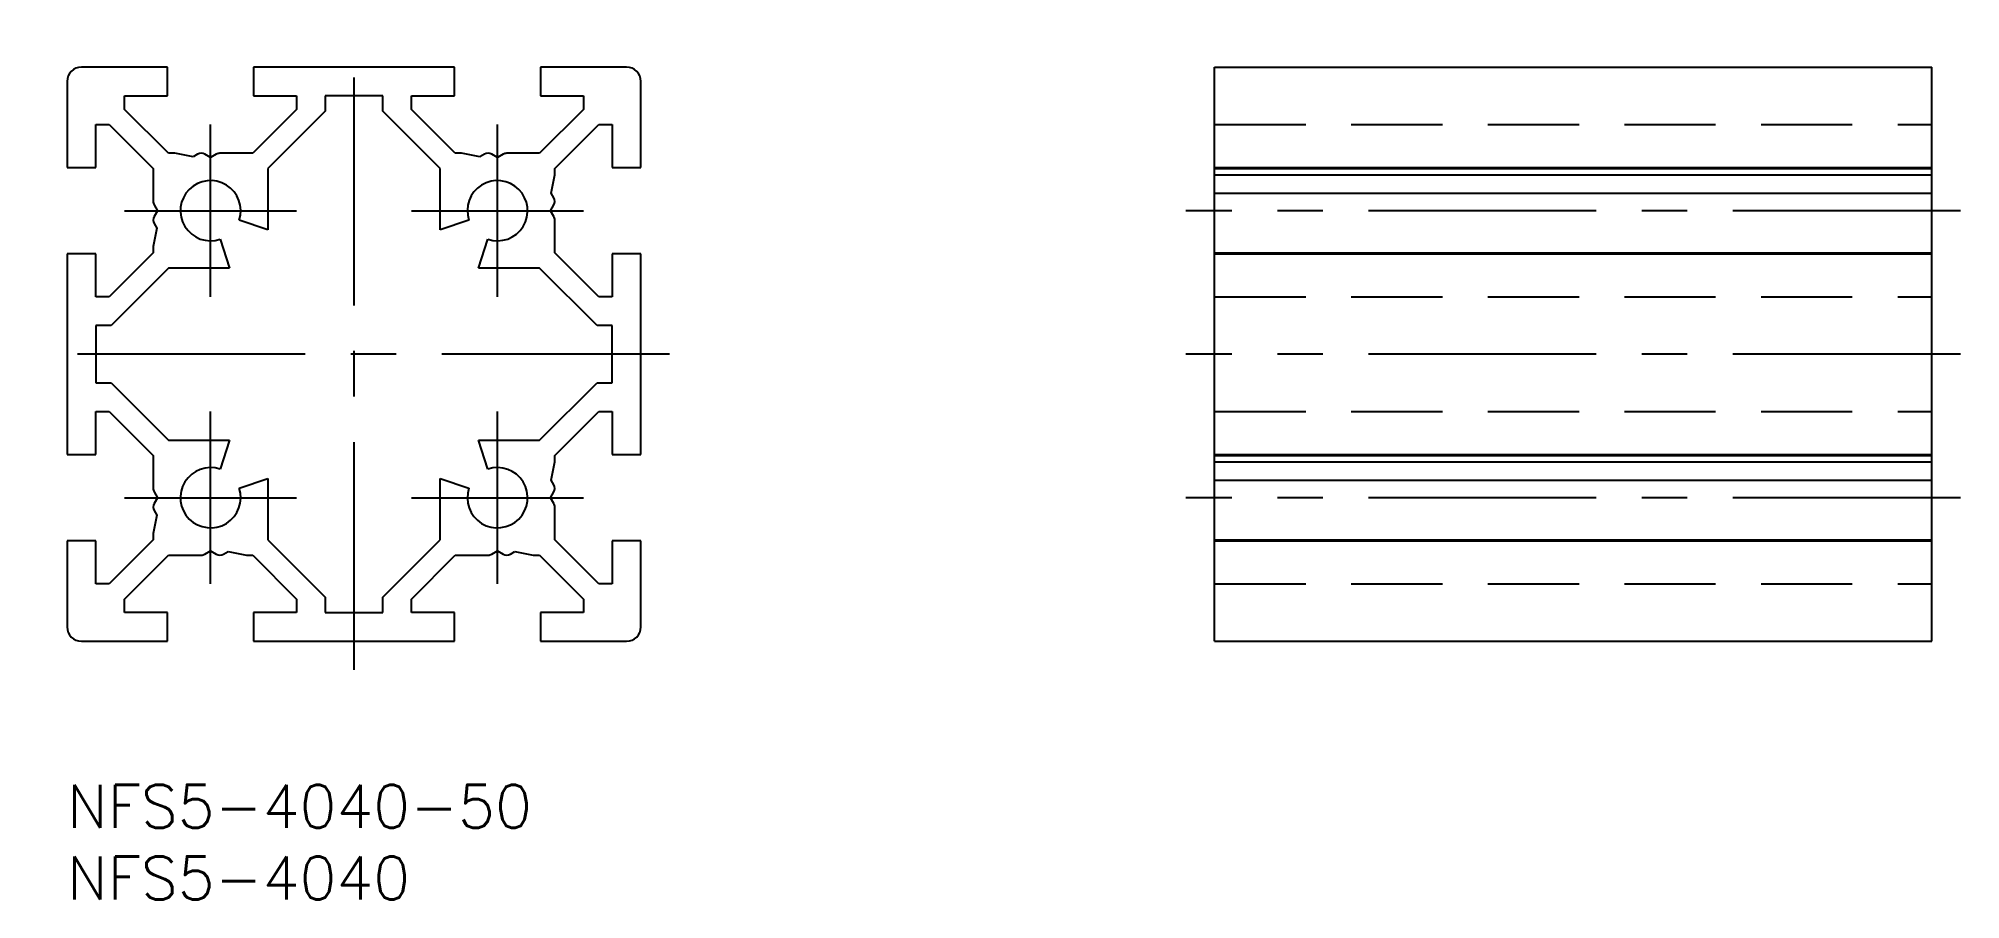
# Model space of a CAD drawing. Extents: x -2 to 132, y -8 to 52.
import ezdxf

# ---------------------------------------------------------------- set-up
doc = ezdxf.new("R2010")
doc.units = 0
doc.header["$LTSCALE"] = 0.5
doc.linetypes.add('CENTER', pattern=[50.8, 31.75, -6.35, 6.35, -6.35])
doc.linetypes.add('DASHED', pattern=[19.05, 12.7, -6.35])
for name, color, linetype in [('MSM_CENTER', 1, 'CENTER'), ('MSM_CONTINUOUS', 7, 'CONTINUOUS'), ('MSM_DASHED', 4, 'DASHED'), ('MSM_PART_NUMBER', 7, 'CONTINUOUS')]:
    doc.layers.add(name, color=color, linetype=linetype)
doc.styles.get("Standard").update_dxf_attribs({"font": 'txt.shx', "height": 1, "bigfont": 'bigfont.shx'})

# ---------------------------------------------------------------- blocks, each defined once
blk = doc.blocks.new('*U39')
at = {"layer": 'MSM_PART_NUMBER'}
blk.add_text('NFS5-4040-50', height=3, dxfattribs=at).set_placement((0, -3))
blk = doc.blocks.new('*U40')
at = {"layer": 'MSM_PART_NUMBER'}
blk.add_text('NFS5-4040', height=3, dxfattribs=at).set_placement((0, -8))

msp = doc.modelspace()

# ---------------------------------------------------------------- linework, layer by layer
at = {"layer": 'MSM_CENTER'}
for p, q in [((20, 8), (20, 52)), ((10, 34), (10, 46)), ((30, 34), (30, 46)), ((4, 40), (16, 40)), ((24, 40), (36, 40)), ((132, 40), (78, 40)), ((42, 30), (-2, 30)), ((132, 30), (78, 30)), ((10, 14), (10, 26)), ((30, 14), (30, 26)), ((4, 20), (16, 20)), ((24, 20), (36, 20)), ((132, 20), (78, 20))]:
    msp.add_line(p, q, dxfattribs=at)
at = {"layer": 'MSM_CONTINUOUS'}
for p, q in [((7, 50), (1, 50)), ((7, 48), (7, 50)), ((27, 50), (13, 50)), ((13, 50), (13, 48)), ((27, 48), (27, 50)), ((39, 50), (33, 50)), ((33, 50), (33, 48)), ((80, 10), (80, 50)), ((80, 50), (130, 50)), ((130, 10), (130, 50)), ((0, 49), (0, 43)), ((40, 43), (40, 49)), ((4, 47.06), (4, 48)), ((4, 48), (7, 48)), ((7.06, 44), (4, 47.06)), ((16, 47.06), (12.94, 44)), ((13, 48), (16, 48)), ((18, 46.94), (14, 42.94)), ((16, 48), (16, 47.06)), ((18, 48), (18, 46.94)), ((22, 48), (18, 48)), ((22, 46.94), (22, 48)), ((26, 42.94), (22, 46.94)), ((24, 47.06), (24, 48)), ((24, 48), (27, 48)), ((27.06, 44), (24, 47.06)), ((36, 47.06), (32.94, 44)), ((33, 48), (36, 48)), ((36, 48), (36, 47.06)), ((2, 43), (2, 46)), ((2, 46), (2.94, 46)), ((2.94, 46), (6, 42.94)), ((34, 42.94), (37.06, 46)), ((37.06, 46), (38, 46)), ((38, 46), (38, 43)), ((0, 43), (2, 43)), ((6, 42.94), (6, 40.65)), ((7.5, 44), (7.06, 44)), ((8.78, 43.75), (7.5, 44)), ((9.1, 43.93), (8.78, 43.75)), ((10, 43.7), (9.6, 43.93)), ((10.4, 43.93), (10, 43.7)), ((12.94, 44), (10.65, 44)), ((14, 42.94), (14, 38.67)), ((26, 38.67), (26, 42.94)), ((27.5, 44), (27.06, 44)), ((28.78, 43.75), (27.5, 44)), ((29.1, 43.93), (28.78, 43.75)), ((30, 43.7), (29.6, 43.93)), ((30.4, 43.93), (30, 43.7)), ((32.94, 44), (30.65, 44)), ((34, 42.5), (34, 42.94)), ((38, 43), (40, 43)), ((80, 43), (130, 43)), ((80, 42.94), (130, 42.94)), ((33.75, 41.22), (34, 42.5)), ((80, 42.5), (130, 42.5)), ((6.07, 40.4), (6.3, 40)), ((33.7, 40), (33.93, 40.4)), ((33.93, 40.9), (33.75, 41.22)), ((80, 41.22), (130, 41.22)), ((6.3, 40), (6.07, 39.6)), ((6.07, 39.1), (6.25, 38.78)), ((14, 38.67), (11.99, 39.34)), ((28.01, 39.34), (26, 38.67)), ((33.93, 39.6), (33.7, 40)), ((34, 37.06), (34, 39.35)), ((6.25, 38.78), (6, 37.5)), ((10.66, 38.01), (11.33, 36)), ((28.67, 36), (29.34, 38.01)), ((0, 37), (0, 23)), ((2, 37), (0, 37)), ((2, 34), (2, 37)), ((6, 37.06), (2.94, 34)), ((6, 37.5), (6, 37.06)), ((37.06, 34), (34, 37.06)), ((40, 37), (38, 37)), ((38, 37), (38, 34)), ((40, 23), (40, 37)), ((80, 37.06), (130, 37.06)), ((80, 37), (130, 37)), ((7.06, 36), (3.06, 32)), ((11.33, 36), (7.06, 36)), ((32.94, 36), (28.67, 36)), ((36.94, 32), (32.94, 36)), ((2.94, 34), (2, 34)), ((38, 34), (37.06, 34)), ((2, 32), (2, 28)), ((3.06, 32), (2, 32)), ((38, 32), (36.94, 32)), ((38, 28), (38, 32)), ((2, 28), (3.06, 28)), ((3.06, 28), (7.06, 24)), ((32.94, 24), (36.94, 28)), ((36.94, 28), (38, 28)), ((2, 23), (2, 26)), ((2, 26), (2.94, 26)), ((2.94, 26), (6, 22.94)), ((34, 22.94), (37.06, 26)), ((37.06, 26), (38, 26)), ((38, 26), (38, 23)), ((0, 23), (2, 23)), ((6, 22.94), (6, 20.65)), ((7.06, 24), (11.33, 24)), ((11.33, 24), (10.66, 21.99)), ((28.67, 24), (32.94, 24)), ((29.34, 21.99), (28.67, 24)), ((34, 22.5), (34, 22.94)), ((38, 23), (40, 23)), ((80, 23), (130, 23)), ((80, 22.94), (130, 22.94)), ((33.75, 21.22), (34, 22.5)), ((80, 22.5), (130, 22.5)), ((6.07, 20.4), (6.3, 20)), ((11.99, 20.66), (14, 21.33)), ((14, 21.33), (14, 17.06)), ((26, 21.33), (28.01, 20.66)), ((26, 17.06), (26, 21.33)), ((33.7, 20), (33.93, 20.4)), ((33.93, 20.9), (33.75, 21.22)), ((80, 21.22), (130, 21.22)), ((6.25, 18.78), (6, 17.5)), ((6.3, 20), (6.07, 19.6)), ((6.07, 19.1), (6.25, 18.78)), ((33.93, 19.6), (33.7, 20)), ((34, 17.06), (34, 19.35)), ((6, 17.5), (6, 17.06)), ((2, 17), (0, 17)), ((0, 17), (0, 11)), ((2, 14), (2, 17)), ((6, 17.06), (2.94, 14)), ((9.6, 16.07), (10, 16.3)), ((10, 16.3), (10.4, 16.07)), ((10.9, 16.07), (11.22, 16.25)), ((11.22, 16.25), (12.5, 16)), ((14, 17.06), (18, 13.06)), ((22, 13.06), (26, 17.06)), ((29.6, 16.07), (30, 16.3)), ((30, 16.3), (30.4, 16.07)), ((30.9, 16.07), (31.22, 16.25)), ((31.22, 16.25), (32.5, 16)), ((37.06, 14), (34, 17.06)), ((40, 17), (38, 17)), ((38, 17), (38, 14)), ((40, 11), (40, 17)), ((80, 17.06), (130, 17.06)), ((80, 17), (130, 17)), ((4, 12.94), (7.06, 16)), ((7.06, 16), (9.35, 16)), ((12.5, 16), (12.94, 16)), ((12.94, 16), (16, 12.94)), ((24, 12.94), (27.06, 16)), ((27.06, 16), (29.35, 16)), ((32.5, 16), (32.94, 16)), ((32.94, 16), (36, 12.94)), ((2.94, 14), (2, 14)), ((38, 14), (37.06, 14)), ((4, 12), (4, 12.94)), ((16, 12.94), (16, 12)), ((18, 13.06), (18, 12)), ((22, 12), (22, 13.06)), ((24, 12), (24, 12.94)), ((36, 12.94), (36, 12)), ((7, 12), (4, 12)), ((7, 10), (7, 12)), ((16, 12), (13, 12)), ((13, 12), (13, 10)), ((18, 12), (22, 12)), ((27, 12), (24, 12)), ((27, 10), (27, 12)), ((36, 12), (33, 12)), ((33, 12), (33, 10)), ((1, 10), (7, 10)), ((13, 10), (27, 10)), ((33, 10), (39, 10)), ((80, 10), (130, 10))]:
    msp.add_line(p, q, dxfattribs=at)
for centre, radius, start, end in [((1, 49), 1, 90, 180), ((39, 49), 1, 0, 90), ((9.35, 43.5), 0.5, 60, 120), ((10.65, 43.5), 0.5, 90, 120), ((29.35, 43.5), 0.5, 60, 120), ((30.65, 43.5), 0.5, 90, 120), ((10, 40), 2.1, 341.565, 288.435), ((30, 40), 2.1, 251.565, 198.435), ((6.5, 40.65), 0.5, 180, 210), ((33.5, 40.65), 0.5, 330, 30), ((6.5, 39.35), 0.5, 150, 210), ((33.5, 39.35), 0.5, 0, 30), ((10, 20), 2.1, 71.565, 18.435), ((30, 20), 2.1, 161.565, 108.435), ((6.5, 20.65), 0.5, 180, 210), ((33.5, 20.65), 0.5, 330, 30), ((6.5, 19.35), 0.5, 150, 210), ((33.5, 19.35), 0.5, 0, 30), ((9.35, 16.5), 0.5, 270, 300), ((10.65, 16.5), 0.5, 240, 300), ((29.35, 16.5), 0.5, 270, 300), ((30.65, 16.5), 0.5, 240, 300), ((1, 11), 1, 180, 270), ((39, 11), 1, 270, 0)]:
    msp.add_arc(centre, radius, start, end, dxfattribs=at)
at = {"layer": 'MSM_DASHED'}
for p, q in [((80, 46), (130, 46)), ((80, 34), (130, 34)), ((80, 26), (130, 26)), ((80, 14), (130, 14))]:
    msp.add_line(p, q, dxfattribs=at)

# ---------------------------------------------------------------- block references
at = {"layer": 'MSM_CONTINUOUS'}
for name in ['*U39', '*U40']:
    msp.add_blockref(name, (0, 0), dxfattribs=at)

doc.saveas('drawing.dxf')
